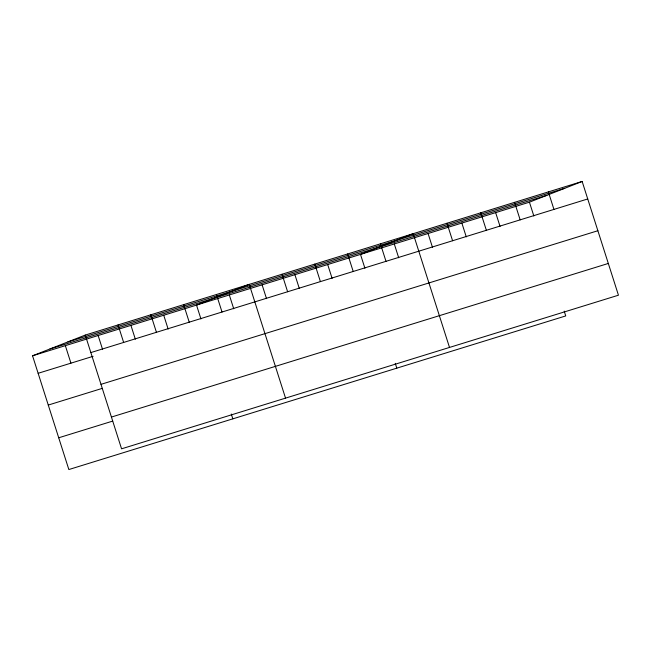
<?xml version="1.0" encoding="UTF-8"?>
<svg xmlns="http://www.w3.org/2000/svg" width="651" height="651" viewBox="0 0 651 651"><rect width="100%" height="100%" fill="white"/><g stroke="black" fill="none" stroke-linecap="round" stroke-linejoin="round"><path stroke-width="0.98" d="M564.205 311.113L565.735 315.93L68.851 469.542L32.55 355.796L85.265 335.07L582.149 181.458L618.45 295.204L121.566 448.824L85.265 335.07M32.55 355.796L529.434 202.176L582.149 181.458M67.867 341.913L564.751 188.294M49.948 348.952L546.832 195.341M90.847 352.582L587.739 198.962M38.14 373.3L93.117 356.3M100.986 384.342L597.87 230.723M48.272 405.06L102.288 388.362M111.427 417.063L608.311 263.452M58.72 437.781L112.729 421.083M548.362 191.899L553.944 209.41M529.434 202.176L533.844 216.002M514.575 202.347L520.157 219.859M495.647 212.625L500.058 226.442M480.78 212.796L486.37 230.299M461.86 223.065L466.271 236.891M446.993 223.236L452.583 240.748M428.073 233.514L432.484 247.339M449.507 347.439L413.206 233.685L360.491 254.403L364.91 268.228M394.286 243.962L398.697 257.78M380.412 243.824L386.002 261.336M395.263 363.348L396.801 368.157M347.618 253.963L353.208 271.475M327.697 264.542L332.108 278.368M314.824 264.103L320.414 281.614M294.903 274.681L299.314 288.507M282.029 274.242L287.62 291.746M262.109 284.821L266.519 298.646M285.537 398.127L249.235 284.381L196.521 305.099L200.931 318.925M229.315 294.96L233.725 308.786M216.441 294.521L222.024 312.024M231.292 414.036L232.822 418.853M183.647 304.66L189.229 322.164M163.726 315.239L168.137 329.064M150.853 314.791L156.435 332.303M130.932 325.378L135.343 339.195M118.059 324.93L123.641 342.442M98.138 335.517L102.549 349.335M65.344 345.657L70.935 363.16"/></g></svg>
